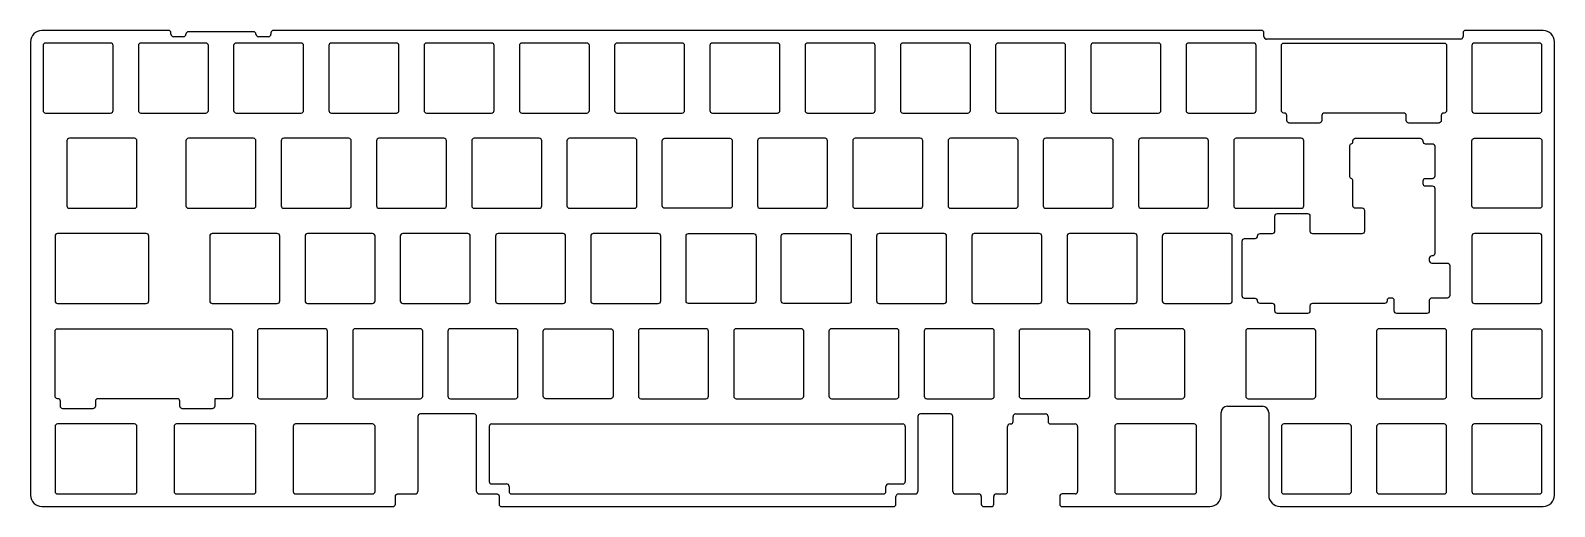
# Model space of a CAD drawing. Extents: x -113 to 191, y -205 to -110.
import ezdxf

# ---------------------------------------------------------------- set-up
doc = ezdxf.new("R2010")
doc.units = 0
doc.layers.get('0').update_dxf_attribs({"linetype": 'CONTINUOUS'})

msp = doc.modelspace()

# ---------------------------------------------------------------- linework, layer by layer
for p, q in [((-113.437274, -111.993057), (-113.437274, -202.743057)), ((-85.837274, -109.743057), (-111.187274, -109.743057)), ((-85.337274, -110.493057), (-85.337274, -110.243057)), ((-82.837274, -110.993057), (-84.837274, -110.993057)), ((-68.837274, -109.993057), (-81.837274, -109.993057)), ((-65.837274, -110.993057), (-67.837274, -110.993057)), ((-65.337274, -110.243057), (-65.337274, -110.493057)), ((132.750073, -109.743057), (-64.837274, -109.743057)), ((133.250073, -110.967904), (133.250073, -110.243057)), ((172.576073, -111.467904), (133.750073, -111.467904)), ((173.076073, -110.243057), (173.076073, -110.967904)), ((189.112726, -109.743057), (173.576073, -109.743057)), ((191.362726, -202.743057), (191.362726, -111.993057)), ((-68.049774, -169.918057), (-68.049774, -182.918057)), ((-54.549774, -169.418057), (-67.549774, -169.418057)), ((-54.049774, -182.918057), (-54.049774, -169.918057)), ((-67.549774, -183.418057), (-54.549774, -183.418057)), ((125.937726, -184.943057), (132.962726, -184.943057)), ((-35.968524, -186.968057), (-35.968524, -201.967904)), ((-24.712274, -186.468057), (-35.468524, -186.468057)), ((-24.212274, -201.967904), (-24.212274, -186.968057)), ((-21.187074, -188.468057), (61.006276, -188.468057)), ((64.031476, -186.968057), (64.031476, -201.967904)), ((70.531476, -186.468057), (64.531476, -186.468057)), ((71.031476, -201.967904), (71.031476, -186.968057)), ((81.968976, -201.967904), (81.968976, -188.968057)), ((82.468976, -188.468057), (82.587726, -188.468057)), ((83.087726, -187.968057), (83.087726, -186.968057)), ((83.587726, -186.468057), (89.587726, -186.468057)), ((90.087726, -186.968057), (90.087726, -187.968057)), ((90.587726, -188.468057), (95.468976, -188.468057)), ((95.968976, -188.968057), (95.968976, -201.968057)), ((124.687726, -202.743057), (124.687726, -186.193057)), ((134.212726, -186.193057), (134.212726, -202.743057)), ((-40.466927, -204.493057), (-40.466927, -202.967309)), ((-39.966927, -202.467904), (-36.468524, -202.467904)), ((-23.712274, -202.467904), (-20.212831, -202.467904)), ((-19.713427, -202.967904), (-19.713427, -204.493057)), ((59.656773, -204.493057), (59.656773, -202.967904)), ((60.156773, -202.467904), (63.531476, -202.467904)), ((71.531476, -202.467904), (76.219223, -202.467904)), ((76.719223, -202.967904), (76.719223, -204.492954)), ((79.219223, -204.492954), (79.219223, -202.967904)), ((79.719223, -202.467904), (81.468976, -202.467904)), ((92.419273, -202.968057), (92.419273, -204.493057)), ((95.468976, -202.468057), (92.919273, -202.468057)), ((-111.187274, -204.993057), (-40.966927, -204.993057)), ((-19.213427, -204.993057), (59.156773, -204.993057)), ((77.219223, -204.992954), (78.719223, -204.992954)), ((92.919273, -204.993057), (122.437726, -204.993057)), ((136.462726, -204.993057), (189.112726, -204.993057))]:
    msp.add_line(p, q)
at = {"linetype": 'BYBLOCK'}
for p, q in [((-21.687074, -188.968057), (-21.687074, -199.967904)), ((61.506276, -188.968057), (61.506276, -199.967904)), ((-21.187074, -200.467904), (-18.213427, -200.467904)), ((-17.713427, -200.967904), (-17.713427, -201.967903)), ((57.656773, -201.967904), (57.656773, -200.967904)), ((58.156773, -200.467904), (61.006276, -200.467904)), ((-17.213427, -202.467903), (57.156773, -202.467904))]:
    msp.add_line(p, q, dxfattribs=at)
for points in [[(-110.412274, -112.268057, 0.414214), (-110.912274, -112.768057), (-110.912274, -125.768057, 0.414214), (-110.412274, -126.268057), (-97.412274, -126.268057, 0.414214), (-96.912274, -125.768057), (-96.912274, -112.768057, 0.414214), (-97.412274, -112.268057)], [(-91.362274, -112.268057, 0.414214), (-91.862274, -112.768057), (-91.862274, -125.768057, 0.414214), (-91.362274, -126.268057), (-78.362274, -126.268057, 0.414214), (-77.862274, -125.768057), (-77.862274, -112.768057, 0.414214), (-78.362274, -112.268057)], [(-72.312274, -112.268057, 0.414214), (-72.812274, -112.768057), (-72.812274, -125.768057, 0.414214), (-72.312274, -126.268057), (-59.312274, -126.268057, 0.414214), (-58.812274, -125.768057), (-58.812274, -112.768057, 0.414214), (-59.312274, -112.268057)], [(-53.262274, -112.268057, 0.414214), (-53.762274, -112.768057), (-53.762274, -125.768057, 0.414214), (-53.262274, -126.268057), (-40.262274, -126.268057, 0.414214), (-39.762274, -125.768057), (-39.762274, -112.768057, 0.414214), (-40.262274, -112.268057)], [(-34.212274, -112.268057, 0.414214), (-34.712274, -112.768057), (-34.712274, -125.768057, 0.414214), (-34.212274, -126.268057), (-21.212274, -126.268057, 0.414214), (-20.712274, -125.768057), (-20.712274, -112.768057, 0.414214), (-21.212274, -112.268057)], [(-15.162274, -112.268057, 0.414214), (-15.662274, -112.768057), (-15.662274, -125.768057, 0.414214), (-15.162274, -126.268057), (-2.162274, -126.268057, 0.414214), (-1.662274, -125.768057), (-1.662274, -112.768057, 0.414214), (-2.162274, -112.268057)], [(3.887726, -112.268057, 0.414214), (3.387726, -112.768057), (3.387726, -125.768057, 0.414214), (3.887726, -126.268057), (16.887726, -126.268057, 0.414214), (17.387726, -125.768057), (17.387726, -112.768057, 0.414214), (16.887726, -112.268057)], [(22.937726, -112.268057, 0.414214), (22.437726, -112.768057), (22.437726, -125.768057, 0.414214), (22.937726, -126.268057), (35.937726, -126.268057, 0.414214), (36.437726, -125.768057), (36.437726, -112.768057, 0.414214), (35.937726, -112.268057)], [(55.487726, -112.768057, 0.414214), (54.987726, -112.268057), (41.987726, -112.268057, 0.414214), (41.487726, -112.768057), (41.487726, -125.768057, 0.414214), (41.987726, -126.268057), (54.987726, -126.268057, 0.414214), (55.487726, -125.768057)], [(61.037726, -112.268057, 0.414214), (60.537726, -112.768057), (60.537726, -125.768057, 0.414214), (61.037726, -126.268057), (74.037726, -126.268057, 0.414214), (74.537726, -125.768057), (74.537726, -112.768057, 0.414214), (74.037726, -112.268057)], [(80.087726, -112.268057, 0.414214), (79.587726, -112.768057), (79.587726, -125.768057, 0.414214), (80.087726, -126.268057), (93.087726, -126.268057, 0.414214), (93.587726, -125.768057), (93.587726, -112.768057, 0.414214), (93.087726, -112.268057)], [(99.137726, -112.268057, 0.414214), (98.637726, -112.768057), (98.637726, -125.768057, 0.414214), (99.137726, -126.268057), (112.137726, -126.268057, 0.414214), (112.637726, -125.768057), (112.637726, -112.768057, 0.414214), (112.137726, -112.268057)], [(118.187726, -112.268057, 0.414214), (117.687726, -112.768057), (117.687726, -125.768057, 0.414214), (118.187726, -126.268057), (131.187726, -126.268057, 0.414214), (131.687726, -125.768057), (131.687726, -112.768057, 0.414214), (131.187726, -112.268057)], [(161.700726, -127.768057), (161.700726, -126.768057, 0.414214), (161.200726, -126.268057), (145.324726, -126.268057, 0.414214), (144.824726, -126.768057), (144.824726, -127.768057, -0.414214), (144.324726, -128.268057), (138.324726, -128.268057, -0.414214), (137.824726, -127.768057), (137.824726, -126.768057, 0.414214), (137.324726, -126.268057), (137.237726, -126.268057, -0.414214), (136.737726, -125.768057), (136.737726, -112.768057, -0.414214), (137.237726, -112.268057), (169.287726, -112.268057, -0.414214), (169.787726, -112.768057), (169.787726, -125.768057, -0.414214), (169.287726, -126.268057), (169.200726, -126.268057, 0.414214), (168.700726, -126.768057), (168.700726, -127.768057, -0.414214), (168.200726, -128.268057), (162.200726, -128.268057, -0.414214)], [(175.337726, -112.268057, 0.414214), (174.837726, -112.768057), (174.837726, -125.768057, 0.414214), (175.337726, -126.268057), (188.337726, -126.268057, 0.414214), (188.837726, -125.768057), (188.837726, -112.768057, 0.414214), (188.337726, -112.268057)], [(-105.649774, -131.318057, 0.414214), (-106.149774, -131.818057), (-106.149774, -144.818057, 0.414214), (-105.649774, -145.318057), (-92.649774, -145.318057, 0.414214), (-92.149774, -144.818057), (-92.149774, -131.818057, 0.414214), (-92.649774, -131.318057)], [(-81.837274, -131.318057, 0.414214), (-82.337274, -131.818057), (-82.337274, -144.818057, 0.414214), (-81.837274, -145.318057), (-68.837274, -145.318057, 0.414214), (-68.337274, -144.818057), (-68.337274, -131.818057, 0.414214), (-68.837274, -131.318057)], [(-49.287274, -131.818057, 0.414214), (-49.787274, -131.318057), (-62.787274, -131.318057, 0.414214), (-63.287274, -131.818057), (-63.287274, -144.818057, 0.414214), (-62.787274, -145.318057), (-49.787274, -145.318057, 0.414214), (-49.287274, -144.818057)], [(-43.737274, -131.318057, 0.414214), (-44.237274, -131.818057), (-44.237274, -144.818057, 0.414214), (-43.737274, -145.318057), (-30.737274, -145.318057, 0.414214), (-30.237274, -144.818057), (-30.237274, -131.818057, 0.414214), (-30.737274, -131.318057)], [(-24.687274, -131.318057, 0.414214), (-25.187274, -131.818057), (-25.187274, -144.818057, 0.414214), (-24.687274, -145.318057), (-11.687274, -145.318057, 0.414214), (-11.187274, -144.818057), (-11.187274, -131.818057, 0.414214), (-11.687274, -131.318057)], [(7.862726, -131.818057, 0.414214), (7.362726, -131.318057), (-5.637274, -131.318057, 0.414214), (-6.137274, -131.818057), (-6.137274, -144.818057, 0.414214), (-5.637274, -145.318057), (7.362726, -145.318057, 0.414214), (7.862726, -144.818057)], [(12.912726, -144.818057), (12.912726, -131.818057, -0.414214), (13.412726, -131.318057), (26.412726, -131.318057, -0.414214), (26.912726, -131.818057), (26.912726, -144.818057, -0.414214), (26.412726, -145.318057), (13.412726, -145.318057, -0.414214)], [(32.462726, -131.318057, 0.414214), (31.962726, -131.818057), (31.962726, -144.818057, 0.414214), (32.462726, -145.318057), (45.462726, -145.318057, 0.414214), (45.962726, -144.818057), (45.962726, -131.818057, 0.414214), (45.462726, -131.318057)], [(51.512726, -131.318057, 0.414214), (51.012726, -131.818057), (51.012726, -144.818057, 0.414214), (51.512726, -145.318057), (64.512726, -145.318057, 0.414214), (65.012726, -144.818057), (65.012726, -131.818057, 0.414214), (64.512726, -131.318057)], [(70.562726, -131.318057, 0.414214), (70.062726, -131.818057), (70.062726, -144.818057, 0.414214), (70.562726, -145.318057), (83.562726, -145.318057, 0.414214), (84.062726, -144.818057), (84.062726, -131.818057, 0.414214), (83.562726, -131.318057)], [(89.612726, -131.318057, 0.414214), (89.112726, -131.818057), (89.112726, -144.818057, 0.414214), (89.612726, -145.318057), (102.612726, -145.318057, 0.414214), (103.112726, -144.818057), (103.112726, -131.818057, 0.414214), (102.612726, -131.318057)], [(108.662726, -131.318057, 0.414214), (108.162726, -131.818057), (108.162726, -144.818057, 0.414214), (108.662726, -145.318057), (121.662726, -145.318057, 0.414214), (122.162726, -144.818057), (122.162726, -131.818057, 0.414214), (121.662726, -131.318057)], [(127.712726, -131.318057, 0.414214), (127.212726, -131.818057), (127.212726, -144.818057, 0.414214), (127.712726, -145.318057), (140.712726, -145.318057, 0.414214), (141.212726, -144.818057), (141.212726, -131.818057, 0.414214), (140.712726, -131.318057)], [(166.906726, -139.405057), (165.525226, -139.405057, 0.414214), (165.025226, -139.905057), (165.025226, -140.343057, 0.414214), (165.525226, -140.843057), (166.906476, -140.843057, -0.414214), (167.406476, -141.343057), (167.406476, -154.343057, -0.414214), (166.906476, -154.843057), (166.819476, -154.843057, 0.414214), (166.319476, -155.343057), (166.319476, -155.781057, 0.414214), (166.819476, -156.281057), (169.906476, -156.281057, -0.414214), (170.406476, -156.781057), (170.406476, -162.781057, -0.414214), (169.906476, -163.281057), (166.819476, -163.281057, 0.414214), (166.319476, -163.781057), (166.319476, -165.868057, -0.414214), (165.819476, -166.368057), (159.819476, -166.368057, -0.414214), (159.319476, -165.868057), (159.319476, -163.781057, 0.414214), (158.819476, -163.281057), (158.381476, -163.281057, 0.414214), (157.881476, -163.781057), (157.881476, -163.868057, -0.414214), (157.381476, -164.368057), (142.943476, -164.368057, 0.414214), (142.443476, -164.868057), (142.443476, -165.868057, -0.414214), (141.943476, -166.368057), (135.943476, -166.368057, -0.414214), (135.443476, -165.868057), (135.443476, -164.868057, 0.414214), (134.943476, -164.368057), (132.475226, -164.368057, -0.414214), (131.975226, -163.868057, 0.414214), (131.475226, -163.368057), (129.390976, -163.368057, -0.414214), (128.890976, -162.868057), (128.890976, -151.868057, -0.414214), (129.390976, -151.368057), (131.475226, -151.368057, 0.414214), (131.975226, -150.868057, -0.414214), (132.475226, -150.368057), (134.943476, -150.368057, 0.414214), (135.443476, -149.868057), (135.443476, -146.868057, -0.414214), (135.943476, -146.368057), (141.943476, -146.368057, -0.414214), (142.443476, -146.868057), (142.443476, -149.868057, 0.414214), (142.943476, -150.368057), (152.906476, -150.368057, 0.414214), (153.406476, -149.868057), (153.406476, -145.818057, 0.414214), (152.906476, -145.318057), (151.525226, -145.318057, -0.414214), (151.025226, -144.818057), (151.025226, -139.829529, 0.30377), (150.715851, -139.367293, -0.30377), (150.406476, -138.905057), (150.406476, -132.905057, -0.30377), (150.715851, -132.442821, 0.30377), (151.025226, -131.980585), (151.025226, -131.818057, -0.414214), (151.525226, -131.318057), (164.525226, -131.318057, -0.414214), (165.025226, -131.818057), (165.025226, -131.905057, 0.414214), (165.525226, -132.405057), (166.906726, -132.405057, -0.414214), (167.406726, -132.905057), (167.406726, -138.905057, -0.414214)], [(174.837726, -144.818057), (174.837726, -131.818057, -0.414214), (175.337726, -131.318057), (188.337726, -131.318057, -0.414214), (188.837726, -131.818057), (188.837726, -144.818057, -0.414214), (188.337726, -145.318057), (175.337726, -145.318057, -0.414214)], [(-89.768524, -150.868057, 0.414214), (-90.268524, -150.368057), (-108.031024, -150.368057, 0.414214), (-108.531024, -150.868057), (-108.531024, -163.868057, 0.414214), (-108.031024, -164.368057), (-90.268524, -164.368057, 0.414214), (-89.768524, -163.868057)], [(-63.574774, -150.868057, 0.414214), (-64.074774, -150.368057), (-77.074774, -150.368057, 0.414214), (-77.574774, -150.868057), (-77.574774, -163.868057, 0.414214), (-77.074774, -164.368057), (-64.074774, -164.368057, 0.414214), (-63.574774, -163.868057)], [(-58.024774, -150.368057, 0.414214), (-58.524774, -150.868057), (-58.524774, -163.868057, 0.414214), (-58.024774, -164.368057), (-45.024774, -164.368057, 0.414214), (-44.524774, -163.868057), (-44.524774, -150.868057, 0.414214), (-45.024774, -150.368057)], [(-38.974774, -150.368057, 0.414214), (-39.474774, -150.868057), (-39.474774, -163.868057, 0.414214), (-38.974774, -164.368057), (-25.974774, -164.368057, 0.414214), (-25.474774, -163.868057), (-25.474774, -150.868057, 0.414214), (-25.974774, -150.368057)], [(-19.924774, -150.368057, 0.414214), (-20.424774, -150.868057), (-20.424774, -163.868057, 0.414214), (-19.924774, -164.368057), (-6.924774, -164.368057, 0.414214), (-6.424774, -163.868057), (-6.424774, -150.868057, 0.414214), (-6.924774, -150.368057)], [(-0.874774, -150.368057, 0.414214), (-1.374774, -150.868057), (-1.374774, -163.868057, 0.414214), (-0.874774, -164.368057), (12.125226, -164.368057, 0.414214), (12.625226, -163.868057), (12.625226, -150.868057, 0.414214), (12.125226, -150.368057)], [(17.675226, -163.868057), (17.675226, -150.868057, -0.414214), (18.175226, -150.368057), (31.175226, -150.368057, -0.414214), (31.675226, -150.868057), (31.675226, -163.868057, -0.414214), (31.175226, -164.368057), (18.175226, -164.368057, -0.414214)], [(36.725226, -163.868057), (36.725226, -150.868057, -0.414214), (37.225226, -150.368057), (50.225226, -150.368057, -0.414214), (50.725226, -150.868057), (50.725226, -163.868057, -0.414214), (50.225226, -164.368057), (37.225226, -164.368057, -0.414214)], [(56.275226, -150.368057, 0.414214), (55.775226, -150.868057), (55.775226, -163.868057, 0.414214), (56.275226, -164.368057), (69.275226, -164.368057, 0.414214), (69.775226, -163.868057), (69.775226, -150.868057, 0.414214), (69.275226, -150.368057)], [(75.325226, -150.368057, 0.414214), (74.825226, -150.868057), (74.825226, -163.868057, 0.414214), (75.325226, -164.368057), (88.325226, -164.368057, 0.414214), (88.825226, -163.868057), (88.825226, -150.868057, 0.414214), (88.325226, -150.368057)], [(94.375226, -150.368057, 0.414214), (93.875226, -150.868057), (93.875226, -163.868057, 0.414214), (94.375226, -164.368057), (107.375226, -164.368057, 0.414214), (107.875226, -163.868057), (107.875226, -150.868057, 0.414214), (107.375226, -150.368057)], [(113.425226, -150.368057, 0.414214), (112.925226, -150.868057), (112.925226, -163.868057, 0.414214), (113.425226, -164.368057), (126.425226, -164.368057, 0.414214), (126.925226, -163.868057), (126.925226, -150.868057, 0.414214), (126.425226, -150.368057)], [(175.337726, -150.368057, 0.414214), (174.837726, -150.868057), (174.837726, -163.868057, 0.414214), (175.337726, -164.368057), (188.337726, -164.368057, 0.414214), (188.837726, -163.868057), (188.837726, -150.868057, 0.414214), (188.337726, -150.368057)], [(-107.444024, -183.918057, 0.414214), (-107.944024, -183.418057), (-108.031024, -183.418057, -0.414214), (-108.531024, -182.918057), (-108.531024, -169.918057, -0.414214), (-108.031024, -169.418057), (-73.535788, -169.418057, -0.414214), (-73.035788, -169.918057), (-73.035788, -182.918057, -0.414214), (-73.535788, -183.418057), (-76.568024, -183.418057), (-76.568024, -184.918057, -0.414214), (-77.068024, -185.418057), (-83.068024, -185.418057, -0.414214), (-83.568024, -184.918057), (-83.568024, -183.918057, 0.414214), (-84.068024, -183.418057), (-99.944024, -183.418057, 0.414214), (-100.444024, -183.918057), (-100.444024, -184.918057, -0.414214), (-100.944024, -185.418057), (-106.944024, -185.418057, -0.414214), (-107.444024, -184.918057)], [(-34.999774, -169.918057, 0.414214), (-35.499774, -169.418057), (-48.499774, -169.418057, 0.414214), (-48.999774, -169.918057), (-48.999774, -182.918057, 0.414214), (-48.499774, -183.418057), (-35.499774, -183.418057, 0.414214), (-34.999774, -182.918057)], [(-29.449774, -169.418057, 0.414214), (-29.949774, -169.918057), (-29.949774, -182.918057, 0.414214), (-29.449774, -183.418057), (-16.449774, -183.418057, 0.414214), (-15.949774, -182.918057), (-15.949774, -169.918057, 0.414214), (-16.449774, -169.418057)], [(2.600226, -183.418057), (-10.399774, -183.418057, -0.414214), (-10.899774, -182.918057), (-10.899774, -169.918057, -0.414214), (-10.399774, -169.418057), (2.600226, -169.418057, -0.414214), (3.100226, -169.918057), (3.100226, -182.918057, -0.414214)], [(22.150226, -169.918057, 0.414214), (21.650226, -169.418057), (8.650226, -169.418057, 0.414214), (8.150226, -169.918057), (8.150226, -182.918057, 0.414214), (8.650226, -183.418057), (21.650226, -183.418057, 0.414214), (22.150226, -182.918057)], [(41.200226, -169.918057, 0.414214), (40.700226, -169.418057), (27.700226, -169.418057, 0.414214), (27.200226, -169.918057), (27.200226, -182.918057, 0.414214), (27.700226, -183.418057), (40.700226, -183.418057, 0.414214), (41.200226, -182.918057)], [(46.750226, -169.418057, 0.414214), (46.250226, -169.918057), (46.250226, -182.918057, 0.414214), (46.750226, -183.418057), (59.750226, -183.418057, 0.414214), (60.250226, -182.918057), (60.250226, -169.918057, 0.414214), (59.750226, -169.418057)], [(65.800226, -169.418057, 0.414214), (65.300226, -169.918057), (65.300226, -182.918057, 0.414214), (65.800226, -183.418057), (78.800226, -183.418057, 0.414214), (79.300226, -182.918057), (79.300226, -169.918057, 0.414214), (78.800226, -169.418057)], [(84.350226, -182.918057), (84.350226, -169.918057, -0.414214), (84.850226, -169.418057), (97.850226, -169.418057, -0.414214), (98.350226, -169.918057), (98.350226, -182.918057, -0.414214), (97.850226, -183.418057), (84.850226, -183.418057, -0.414214)], [(117.400226, -169.918057, 0.414214), (116.900226, -169.418057), (103.900226, -169.418057, 0.414214), (103.400226, -169.918057), (103.400226, -182.918057, 0.414214), (103.900226, -183.418057), (116.900226, -183.418057, 0.414214), (117.400226, -182.918057)], [(130.093976, -169.418057, 0.414214), (129.593976, -169.918057), (129.593976, -182.918057, 0.414214), (130.093976, -183.418057), (143.093976, -183.418057, 0.414214), (143.593976, -182.918057), (143.593976, -169.918057, 0.414214), (143.093976, -169.418057)], [(156.287726, -169.418057, 0.414214), (155.787726, -169.918057), (155.787726, -182.918057, 0.414214), (156.287726, -183.418057), (169.287726, -183.418057, 0.414214), (169.787726, -182.918057), (169.787726, -169.918057, 0.414214), (169.287726, -169.418057)], [(174.837726, -182.918057), (174.837726, -169.918057, -0.414214), (175.337726, -169.418057), (188.337726, -169.418057, -0.414214), (188.837726, -169.918057), (188.837726, -182.918057, -0.414214), (188.337726, -183.418057), (175.337726, -183.418057, -0.414214)], [(-108.031024, -188.468057, 0.414214), (-108.531024, -188.968057), (-108.531024, -201.968057, 0.414214), (-108.031024, -202.468057), (-92.649774, -202.468057, 0.414214), (-92.149774, -201.968057), (-92.149774, -188.968057, 0.414214), (-92.649774, -188.468057)], [(-84.218524, -188.468057, 0.414214), (-84.718524, -188.968057), (-84.718524, -201.968057, 0.414214), (-84.218524, -202.468057), (-68.837274, -202.468057, 0.414214), (-68.337274, -201.968057), (-68.337274, -188.968057, 0.414214), (-68.837274, -188.468057)], [(-60.406024, -188.468057, 0.414214), (-60.906024, -188.968057), (-60.906024, -201.968057, 0.414214), (-60.406024, -202.468057), (-45.024774, -202.468057, 0.414214), (-44.524774, -201.968057), (-44.524774, -188.968057, 0.414214), (-45.024774, -188.468057)], [(103.900226, -188.468057, 0.414214), (103.400226, -188.968057), (103.400226, -201.968057, 0.414214), (103.900226, -202.468057), (119.281476, -202.468057, 0.414214), (119.781476, -201.968057), (119.781476, -188.968057, 0.414214), (119.281476, -188.468057)], [(137.237726, -188.468057, 0.414214), (136.737726, -188.968057), (136.737726, -201.968057, 0.414214), (137.237726, -202.468057), (150.237726, -202.468057, 0.414214), (150.737726, -201.968057), (150.737726, -188.968057, 0.414214), (150.237726, -188.468057)], [(156.287726, -188.468057, 0.414214), (155.787726, -188.968057), (155.787726, -201.968057, 0.414214), (156.287726, -202.468057), (169.287726, -202.468057, 0.414214), (169.787726, -201.968057), (169.787726, -188.968057, 0.414214), (169.287726, -188.468057)], [(175.337726, -188.468057, 0.414214), (174.837726, -188.968057), (174.837726, -201.968057, 0.414214), (175.337726, -202.468057), (188.337726, -202.468057, 0.414214), (188.837726, -201.968057), (188.837726, -188.968057, 0.414214), (188.337726, -188.468057)]]:
    msp.add_lwpolyline(points, format="xyb", close=True)
for points in [[(133.396873, -111.321604), (133.472654, -111.383836), (133.558982, -111.430006), (133.652624, -111.458382), (133.750073, -111.467904)], [(172.929773, -111.321104), (172.992006, -111.245323), (173.038175, -111.158995), (173.066552, -111.065353), (173.076073, -110.967904)], [(-40.466927, -202.967309), (-40.466646, -202.950769), (-40.465821, -202.934304), (-40.464458, -202.917925), (-40.462561, -202.901644), (-40.460135, -202.885473), (-40.457186, -202.869422), (-40.453718, -202.853504), (-40.449738, -202.83773), (-40.445249, -202.822113), (-40.440257, -202.806663), (-40.434767, -202.791392), (-40.428785, -202.776313), (-40.422314, -202.761436), (-40.415362, -202.746773), (-40.407931, -202.732336), (-40.400029, -202.718137), (-40.391659, -202.704187), (-40.382827, -202.690498), (-40.373538, -202.677081), (-40.363797, -202.663949), (-40.35361, -202.651112), (-40.34298, -202.638583), (-40.331914, -202.626373), (-40.320417, -202.614493), (-40.308523, -202.602987), (-40.296294, -202.591913), (-40.283741, -202.581277), (-40.270878, -202.571083), (-40.257716, -202.561337), (-40.244268, -202.552044), (-40.230544, -202.543209), (-40.216558, -202.534836), (-40.202322, -202.526931), (-40.187847, -202.519499), (-40.173145, -202.512544), (-40.15823, -202.506073), (-40.143112, -202.500089), (-40.127804, -202.494598), (-40.112318, -202.489605), (-40.096666, -202.485115), (-40.08086, -202.481133), (-40.064913, -202.477664), (-40.048836, -202.474713), (-40.032641, -202.472285), (-40.016341, -202.470385), (-39.999947, -202.469018), (-39.983471, -202.468189), (-39.966927, -202.467904)], [(-20.212831, -202.467903), (-20.196292, -202.468184), (-20.179827, -202.469007), (-20.163448, -202.470368), (-20.147166, -202.472263), (-20.130994, -202.474685), (-20.114943, -202.477631), (-20.099024, -202.481094), (-20.083249, -202.485071), (-20.06763, -202.489556), (-20.052178, -202.494543), (-20.036905, -202.500029), (-20.021823, -202.506009), (-20.006943, -202.512476), (-19.992276, -202.519427), (-19.977835, -202.526856), (-19.96363, -202.534758), (-19.949674, -202.543128), (-19.935978, -202.551962), (-19.922554, -202.561254), (-19.909414, -202.570999), (-19.896568, -202.581193), (-19.884029, -202.59183), (-19.871808, -202.602905), (-19.859916, -202.614414), (-19.84841, -202.626308), (-19.837336, -202.638537), (-19.8267, -202.65109), (-19.816507, -202.663953), (-19.806761, -202.677115), (-19.797469, -202.690563), (-19.788634, -202.704287), (-19.780263, -202.718273), (-19.772359, -202.732509), (-19.764929, -202.746984), (-19.757977, -202.761685), (-19.751509, -202.776601), (-19.745528, -202.791719), (-19.740041, -202.807027), (-19.735053, -202.822513), (-19.730568, -202.838164), (-19.726592, -202.85397), (-19.72313, -202.869918), (-19.720186, -202.885995), (-19.717766, -202.90219), (-19.715875, -202.91849), (-19.714519, -202.934884), (-19.713701, -202.951359), (-19.713427, -202.967904)], [(59.803173, -202.614704), (59.740951, -202.690465), (59.69477, -202.776783), (59.666356, -202.87043), (59.656773, -202.967904)]]:
    msp.add_lwpolyline(points)
for centre, radius, start, end in [((-111.187274, -111.993057), 2.25, 90, 180), ((-85.837274, -110.243057), 0.5, 0, 90), ((-84.837274, -110.493057), 0.5, 180, 270), ((-82.837274, -110.493057), 0.5, 270, 0), ((-81.837274, -110.493057), 0.5, 90, 180), ((-68.837274, -110.493057), 0.5, 0, 90), ((-67.837274, -110.493057), 0.5, 180, 270), ((-65.837274, -110.493057), 0.5, 270, 0), ((-64.837274, -110.243057), 0.5, 90, 180), ((132.750073, -110.243057), 0.5, 0, 90), ((133.750515, -110.967513), 0.500442, 180.044659, 225.036248), ((172.575683, -110.967461), 0.500442, 270.044659, 315.036248), ((173.576073, -110.243057), 0.5, 90, 180), ((189.112726, -111.993057), 2.25, 0, 90), ((-67.549774, -169.918057), 0.5, 90, 180), ((-54.549774, -169.918057), 0.5, 0, 90), ((-67.549774, -182.918057), 0.5, 180, 270), ((-54.549774, -182.918057), 0.5, 270, 0), ((125.937726, -186.193057), 1.25, 90, 180), ((132.962726, -186.193057), 1.25, 0, 90), ((-35.468524, -186.968057), 0.5, 90, 180), ((-24.712274, -186.968057), 0.5, 0, 90), ((-21.187074, -188.968057), 0.5, 90, 180), ((64.531476, -186.968057), 0.5, 90, 180), ((70.531476, -186.968057), 0.5, 0, 90), ((82.468976, -188.968057), 0.5, 90, 180), ((82.587726, -187.968057), 0.5, 270, 0), ((83.587726, -186.968057), 0.5, 90, 180), ((89.587726, -186.968057), 0.5, 0, 90), ((90.587726, -187.968057), 0.5, 180, 270), ((95.468976, -188.968057), 0.5, 0, 90), ((-111.187274, -202.743057), 2.25, 180, 270), ((-36.468524, -201.967904), 0.5, 270, 0), ((-23.712274, -201.967904), 0.5, 180, 270), ((60.157167, -202.968114), 0.50021, 90.045108, 135.047272), ((63.531476, -201.967904), 0.5, 270, 0), ((71.531476, -201.967904), 0.5, 180, 270), ((76.219223, -202.967904), 0.5, 0, 90), ((79.719223, -202.967904), 0.5, 90, 180), ((81.468976, -201.967904), 0.5, 270, 0), ((92.919273, -202.968057), 0.5, 90, 180), ((95.468976, -201.968057), 0.5, 270, 0), ((122.437726, -202.743057), 2.25, 270, 0), ((136.462726, -202.743057), 2.25, 180, 270), ((189.112726, -202.743057), 2.25, 270, 0), ((-40.966927, -204.493057), 0.5, 270, 0), ((-19.213427, -204.493057), 0.5, 180, 270), ((59.156773, -204.493057), 0.5, 270, 0), ((77.219223, -204.492954), 0.5, 180, 270), ((78.719223, -204.492954), 0.5, 270, 0), ((92.919273, -204.493057), 0.5, 180, 270)]:
    msp.add_arc(centre, radius, start, end)
for centre, start, end in [((61.006276, -188.968057), 0, 90), ((-21.187074, -199.967904), 180, 270), ((-18.213427, -200.967904), 0, 90), ((58.156773, -200.967904), 90, 180), ((61.006276, -199.967904), 270, 0), ((-17.213427, -201.967903), 180, 270), ((57.156773, -201.967904), 270, 0)]:
    msp.add_arc(centre, 0.5, start, end, dxfattribs=at)

doc.saveas('drawing.dxf')
